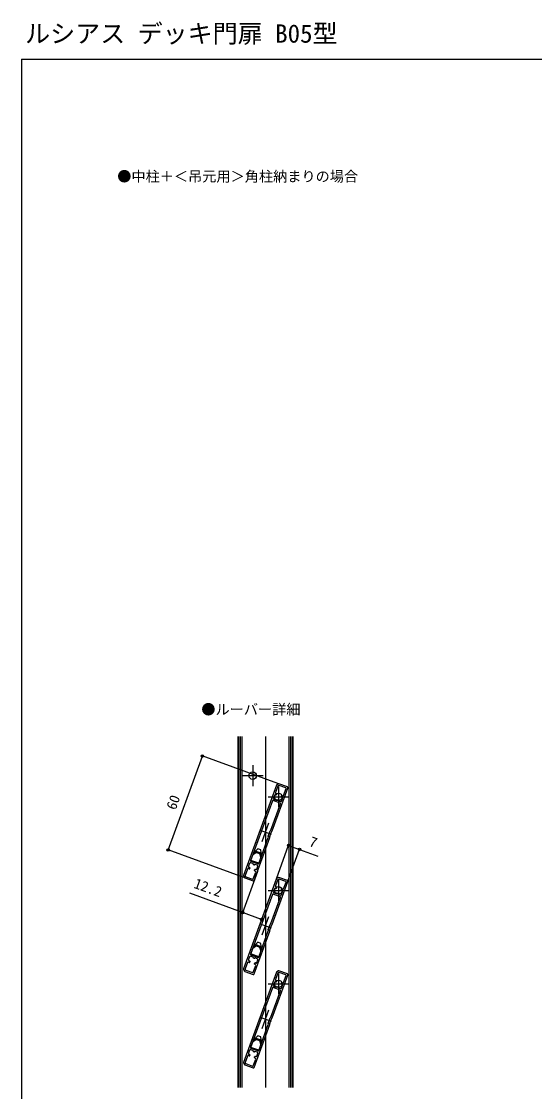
# Model space of a CAD drawing. Units: millimetres, scale not verified. Extents: x -4375 to 4375, y -6502 to 6475.
# Drawn here: x -4375 to -1296, y 53 to 6475 of the extents above; entities that cross this region are included whole.
import ezdxf
from ezdxf.enums import TextEntityAlignment as Align

# ---------------------------------------------------------------- set-up
doc = ezdxf.new("R2010")
doc.units = ezdxf.units.MM
doc.header["$LTSCALE"] = 30
for name, color, linetype in [('0-1_USER1', 3, 'Continuous'), ('0-2_YKK_12', 2, 'Continuous'), ('0-4_YKK_A1', 4, 'Continuous'), ('0-5_YKK_D', 6, 'Continuous'), ('0-6_YKK_ZWAK', 7, 'Continuous')]:
    doc.layers.add(name, color=color, linetype=linetype)
doc.styles.add('ＭＳ ゴシック', font='')
doc.styles.get('ＭＳ ゴシック').set_extended_font_data('MS Gothic')

msp = doc.modelspace()

# ---------------------------------------------------------------- linework, layer by layer
at = {"layer": '0-2_YKK_12'}
for p, q in [((-2910, 2183.03), (-2910, 78.1)), ((-2987, 2011.51), (-2987, 1886.51)), ((-3049.5, 1949.01), (-2924.5, 1949.01)), ((-2833, 1884.01), (-2833, 1759.01)), ((-2895.5, 1821.51), (-2770.5, 1821.51)), ((-2942.89, 1621.48), (-2877.11, 1597.54)), ((-2930.27, 1553.81), (-2889.73, 1665.21)), ((-2833, 1323.01), (-2833, 1198.01)), ((-2895.5, 1260.51), (-2770.5, 1260.51)), ((-2930.27, 992.81), (-2889.73, 1104.21)), ((-2942.89, 1060.48), (-2877.11, 1036.54)), ((-2833, 762.01), (-2833, 637.01)), ((-2895.5, 699.51), (-2770.5, 699.51)), ((-2930.27, 431.81), (-2889.73, 543.21)), ((-2942.89, 499.48), (-2877.11, 475.54))]:
    msp.add_line(p, q, dxfattribs=at)
at = {"layer": '0-4_YKK_A1'}
for p, q in [((-3075, 78.1), (-3075, 2183.03)), ((-3070, 78.1), (-3070, 2183.03)), ((-3060, 78.1), (-3060, 2183.03)), ((-3050, 78.1), (-3050, 2183.03)), ((-2770, 2183.03), (-2770, 78.1)), ((-2760, 2183.03), (-2760, 78.1)), ((-2750, 2183.03), (-2750, 78.1)), ((-2745, 78.1), (-2745, 2183.03)), ((-2844.17, 1892.7), (-3041.7, 1350.01)), ((-2869.97, 1617.15), (-2776.26, 1874.62)), ((-2836.99, 1886.12), (-2850.68, 1848.5)), ((-2832.06, 1899.32), (-2842.62, 1894.39)), ((-2831.63, 1889.59), (-2835.44, 1887.81)), ((-2779.25, 1881.03), (-2829.76, 1899.42)), ((-2788.9, 1874.97), (-2829.34, 1889.69)), ((-2801.82, 1830.72), (-2787.11, 1871.13)), ((-2822.08, 1783.82), (-2865.31, 1799.55)), ((-2857.18, 1830.65), (-2863.34, 1813.73)), ((-2860.35, 1807.33), (-2847.44, 1802.63)), ((-2848.87, 1832.94), (-2850.77, 1833.64)), ((-2847.69, 1842.09), (-2844.15, 1840.81)), ((-2845.11, 1803.36), (-2844.86, 1803.72)), ((-2835.06, 1800.15), (-2835.1, 1799.71)), ((-2814.47, 1795.95), (-2808.32, 1812.86)), ((-2811.31, 1819.27), (-2813.21, 1819.97)), ((-2811.77, 1829.02), (-2808.23, 1827.73)), ((-2869.15, 1797.76), (-2999.8, 1438.8)), ((-2877.61, 1622.49), (-2820.29, 1779.98)), ((-2833.79, 1797.66), (-2820.88, 1792.96)), ((-2894.11, 1585.91), (-2882.75, 1617.13)), ((-2884.83, 1585.1), (-2875.12, 1611.78)), ((-2881.86, 1618.4), (-2878.5, 1621.22)), ((-2874.23, 1613.05), (-2870.86, 1615.88)), ((-2978.05, 1320.21), (-2884.34, 1577.68)), ((-2950.94, 1421.01), (-2893.62, 1578.49)), ((-2893.49, 1580.04), (-2894.25, 1584.37)), ((-2884.2, 1579.23), (-2884.97, 1583.55)), ((-2998.43, 1440.09), (-2981.33, 1487.07)), ((-2964.99, 1488.12), (-2986.34, 1473.31)), ((-2962.81, 1494.1), (-2984.16, 1479.29)), ((-2981.33, 1487.07), (-2956.97, 1510.13)), ((-2962.81, 1494.1), (-2964.99, 1488.12)), ((-2964.99, 1488.12), (-2946.19, 1481.28)), ((-2962.81, 1494.1), (-2944.02, 1487.26)), ((-2938.18, 1503.29), (-2956.97, 1510.13)), ((-2944.02, 1487.26), (-2937.18, 1462.19)), ((-2934.35, 1469.97), (-2938.18, 1503.29)), ((-3005.62, 1422.82), (-3011.77, 1405.91)), ((-2986.3, 1421.11), (-2999.21, 1425.81)), ((-2951.45, 1422.99), (-2998.43, 1440.09)), ((-2998.01, 1434.95), (-2954.78, 1419.22)), ((-2985.03, 1418.62), (-2984.99, 1419.06)), ((-2974.98, 1415.41), (-2975.23, 1415.06)), ((-2959.74, 1411.45), (-2972.65, 1416.15)), ((-2934.35, 1469.97), (-2951.45, 1422.99)), ((-3018.27, 1388.05), (-3031.96, 1350.44)), ((-3008.32, 1389.75), (-3011.86, 1391.04)), ((-3008.79, 1399.5), (-3006.88, 1398.81)), ((-2984.12, 1329.86), (-2969.41, 1370.27)), ((-2972.4, 1376.68), (-2975.94, 1377.97)), ((-2971.22, 1385.83), (-2969.32, 1385.13)), ((-2962.91, 1388.12), (-2956.75, 1405.04)), ((-2844.17, 1331.7), (-3041.7, 789.01)), ((-3041.6, 1347.72), (-3036.67, 1337.16)), ((-3034.98, 1335.6), (-2984.46, 1317.22)), ((-3031.86, 1348.14), (-3030.09, 1344.34)), ((-3028.39, 1342.79), (-2987.96, 1328.07)), ((-2869.97, 1056.15), (-2776.26, 1313.62)), ((-2836.99, 1325.12), (-2850.68, 1287.5)), ((-2832.06, 1338.32), (-2842.62, 1333.39)), ((-2831.63, 1328.59), (-2835.44, 1326.81)), ((-2779.25, 1320.03), (-2829.76, 1338.42)), ((-2788.9, 1313.97), (-2829.34, 1328.69)), ((-2801.82, 1269.72), (-2787.11, 1310.13)), ((-2869.15, 1236.76), (-2999.8, 877.8)), ((-2822.08, 1222.82), (-2865.31, 1238.55)), ((-2857.18, 1269.65), (-2863.34, 1252.73)), ((-2860.35, 1246.33), (-2847.44, 1241.63)), ((-2848.87, 1271.94), (-2850.77, 1272.64)), ((-2847.69, 1281.09), (-2844.15, 1279.81)), ((-2845.11, 1242.36), (-2844.86, 1242.72)), ((-2835.06, 1239.15), (-2835.1, 1238.71)), ((-2833.79, 1236.66), (-2820.88, 1231.96)), ((-2814.47, 1234.95), (-2808.32, 1251.86)), ((-2811.31, 1258.27), (-2813.21, 1258.97)), ((-2811.77, 1268.02), (-2808.23, 1266.73)), ((-2877.61, 1061.49), (-2820.29, 1218.98)), ((-2894.11, 1024.91), (-2882.75, 1056.13)), ((-2884.83, 1024.1), (-2875.12, 1050.78)), ((-2881.86, 1057.4), (-2878.5, 1060.22)), ((-2874.23, 1052.05), (-2870.86, 1054.88)), ((-2978.05, 759.21), (-2884.34, 1016.68)), ((-2950.94, 860.01), (-2893.62, 1017.49)), ((-2893.49, 1019.04), (-2894.25, 1023.37)), ((-2884.2, 1018.23), (-2884.97, 1022.55)), ((-2998.43, 879.09), (-2981.33, 926.07)), ((-2964.99, 927.12), (-2986.34, 912.31)), ((-2962.81, 933.1), (-2984.16, 918.29)), ((-2981.33, 926.07), (-2956.97, 949.13)), ((-2962.81, 933.1), (-2964.99, 927.12)), ((-2964.99, 927.12), (-2946.19, 920.28)), ((-2962.81, 933.1), (-2944.02, 926.26)), ((-2938.18, 942.29), (-2956.97, 949.13)), ((-2934.35, 908.97), (-2951.45, 861.99)), ((-2944.02, 926.26), (-2937.18, 901.19)), ((-2934.35, 908.97), (-2938.18, 942.29)), ((-3005.62, 861.82), (-3011.77, 844.91)), ((-3008.79, 838.5), (-3006.88, 837.81)), ((-2986.3, 860.11), (-2999.21, 864.81)), ((-2951.45, 861.99), (-2998.43, 879.09)), ((-2998.01, 873.95), (-2954.78, 858.22)), ((-2985.03, 857.62), (-2984.99, 858.06)), ((-2974.98, 854.41), (-2975.23, 854.06)), ((-2959.74, 850.45), (-2972.65, 855.15)), ((-2962.91, 827.12), (-2956.75, 844.04)), ((-2844.17, 770.7), (-3041.7, 228.01)), ((-3041.6, 786.72), (-3036.67, 776.16)), ((-3034.98, 774.6), (-2984.46, 756.22)), ((-3018.27, 827.05), (-3031.96, 789.44)), ((-3031.86, 787.14), (-3030.09, 783.34)), ((-3028.39, 781.79), (-2987.96, 767.07)), ((-3008.32, 828.75), (-3011.86, 830.04)), ((-2984.12, 768.86), (-2969.41, 809.27)), ((-2972.4, 815.68), (-2975.94, 816.97)), ((-2971.22, 824.83), (-2969.32, 824.13)), ((-2832.06, 777.32), (-2842.62, 772.39)), ((-2779.25, 759.03), (-2829.76, 777.42)), ((-2869.97, 495.15), (-2776.26, 752.62)), ((-2857.18, 708.65), (-2863.34, 691.73)), ((-2848.87, 710.94), (-2850.77, 711.64)), ((-2836.99, 764.12), (-2850.68, 726.5)), ((-2847.69, 720.09), (-2844.15, 718.81)), ((-2831.63, 767.59), (-2835.44, 765.81)), ((-2788.9, 752.97), (-2829.34, 767.69)), ((-2811.77, 707.02), (-2808.23, 705.73)), ((-2801.82, 708.72), (-2787.11, 749.13)), ((-2869.15, 675.76), (-2999.8, 316.8)), ((-2877.61, 500.49), (-2820.29, 657.98)), ((-2822.08, 661.82), (-2865.31, 677.55)), ((-2860.35, 685.33), (-2847.44, 680.63)), ((-2845.11, 681.36), (-2844.86, 681.72)), ((-2835.06, 678.15), (-2835.1, 677.71)), ((-2833.79, 675.66), (-2820.88, 670.96)), ((-2814.47, 673.95), (-2808.32, 690.86)), ((-2811.31, 697.27), (-2813.21, 697.97)), ((-2978.05, 198.21), (-2884.34, 455.68)), ((-2950.94, 299.01), (-2893.62, 456.49)), ((-2893.49, 458.04), (-2894.25, 462.37)), ((-2894.11, 463.91), (-2882.75, 495.13)), ((-2884.2, 457.23), (-2884.97, 461.55)), ((-2884.83, 463.1), (-2875.12, 489.78)), ((-2881.86, 496.4), (-2878.5, 499.22)), ((-2874.23, 491.05), (-2870.86, 493.88)), ((-2981.33, 365.07), (-2956.97, 388.13)), ((-2938.18, 381.29), (-2956.97, 388.13)), ((-2998.43, 318.09), (-2981.33, 365.07)), ((-2964.99, 366.12), (-2986.34, 351.31)), ((-2962.81, 372.1), (-2984.16, 357.29)), ((-2962.81, 372.1), (-2964.99, 366.12)), ((-2964.99, 366.12), (-2946.19, 359.28)), ((-2962.81, 372.1), (-2944.02, 365.26)), ((-2934.35, 347.97), (-2951.45, 300.99)), ((-2944.02, 365.26), (-2937.18, 340.19)), ((-2934.35, 347.97), (-2938.18, 381.29)), ((-3018.27, 266.05), (-3031.96, 228.44)), ((-3008.32, 267.75), (-3011.86, 269.04)), ((-3005.62, 300.82), (-3011.77, 283.91)), ((-3008.79, 277.5), (-3006.88, 276.81)), ((-2986.3, 299.11), (-2999.21, 303.81)), ((-2951.45, 300.99), (-2998.43, 318.09)), ((-2998.01, 312.95), (-2954.78, 297.22)), ((-2985.03, 296.62), (-2984.99, 297.06)), ((-2974.98, 293.41), (-2975.23, 293.06)), ((-2959.74, 289.45), (-2972.65, 294.15)), ((-2971.22, 263.83), (-2969.32, 263.13)), ((-2962.91, 266.12), (-2956.75, 283.04)), ((-3041.6, 225.72), (-3036.67, 215.16)), ((-3034.98, 213.6), (-2984.46, 195.22)), ((-3031.86, 226.14), (-3030.09, 222.34)), ((-3028.39, 220.79), (-2987.96, 206.07)), ((-2984.12, 207.86), (-2969.41, 248.27)), ((-2972.4, 254.68), (-2975.94, 255.97))]:
    msp.add_line(p, q, dxfattribs=at)
for points in [[(-2944.02, 1487.26), (-2946.19, 1481.28), (-2939.35, 1456.21)], [(-2944.02, 926.26), (-2946.19, 920.28), (-2939.35, 895.21)], [(-2944.02, 365.26), (-2946.19, 359.28), (-2939.35, 334.21)]]:
    msp.add_lwpolyline(points, dxfattribs=at)
for centre in [(-2987, 1949.01), (-2833, 1821.51), (-2833, 1260.51), (-2833, 699.51)]:
    msp.add_circle(centre, 22.5, dxfattribs=at)
for centre, radius, start, end in [((-2841.35, 1891.67), 3, 115, 160), ((-2834.17, 1885.09), 3, 115, 160), ((-2830.79, 1896.6), 3, 70, 115), ((-2830.37, 1886.87), 3, 70, 115), ((-2789.93, 1872.15), 3, 340, 70), ((-2780.96, 1876.33), 5, 340, 70), ((-2866.33, 1796.73), 3, 70, 160), ((-2858.64, 1812.02), 5, 160, 250), ((-2852.48, 1828.94), 5, 70, 160), ((-2845.98, 1846.79), 5, 160, 250), ((-2847.84, 1835.76), 3, 250, 314.62307), ((-2846.75, 1804.51), 2, 250, 325), ((-2833.09, 1820.82), 18, 125.1501, 134.62307), ((-2842.41, 1802), 3, 63.66596, 145), ((-2845.18, 1837.99), 3, 305.1501, 70), ((-2833.09, 1820.82), 18, 243.66596, 256.33404), ((-2838.05, 1800.41), 3, 355, 76.33404), ((-2833.11, 1799.54), 2, 175, 250), ((-2812.79, 1826.2), 3, 70, 194.8499), ((-2833.09, 1820.82), 18, 5.37693, 14.8499), ((-2812.18, 1822.78), 3, 185.37693, 250), ((-2813.02, 1814.57), 5, 340, 70), ((-2806.52, 1832.43), 5, 250, 340), ((-2823.11, 1781), 3, 340, 70), ((-2819.17, 1797.66), 5, 250, 340), ((-2879.93, 1616.1), 3, 130, 160), ((-2880.43, 1623.52), 3, 310, 340), ((-2872.3, 1610.76), 3, 130, 160), ((-2872.79, 1618.18), 3, 310, 340), ((-2891.29, 1584.89), 3, 160, 190), ((-2896.44, 1579.52), 3, 340, 10), ((-2882.01, 1584.08), 3, 160, 190), ((-2887.16, 1578.71), 3, 340, 10), ((-3000.92, 1421.11), 5, 70, 160), ((-2996.98, 1437.77), 3, 160, 250), ((-2986.98, 1419.23), 2, 355, 70), ((-2982.04, 1418.36), 3, 175, 256.33404), ((-2987, 1397.96), 18, 63.66596, 76.33404), ((-2977.68, 1416.78), 3, 243.66596, 325), ((-2973.34, 1414.27), 2, 70, 145), ((-2953.76, 1422.04), 3, 250, 340), ((-3038.88, 1348.99), 3, 160, 205), ((-3029.14, 1349.41), 3, 160, 205), ((-3013.57, 1386.34), 5, 70, 160), ((-3007.08, 1404.2), 5, 160, 250), ((-3007.3, 1392.57), 3, 250, 14.8499), ((-3007.91, 1395.99), 3, 5.37693, 70), ((-2987, 1397.96), 18, 185.37693, 194.8499), ((-2974.91, 1380.78), 3, 125.1501, 250), ((-2987, 1397.96), 18, 305.1501, 314.62307), ((-2972.25, 1383.01), 3, 70, 134.62307), ((-2974.11, 1371.98), 5, 340, 70), ((-2967.61, 1389.83), 5, 250, 340), ((-2961.45, 1406.75), 5, 340, 70), ((-3033.95, 1338.42), 3, 205, 250), ((-3027.37, 1345.61), 3, 205, 250), ((-2986.93, 1330.89), 3, 250, 340), ((-2982.75, 1321.92), 5, 250, 340), ((-2845.98, 1285.79), 5, 160, 250), ((-2841.35, 1330.67), 3, 115, 160), ((-2834.17, 1324.09), 3, 115, 160), ((-2830.79, 1335.6), 3, 70, 115), ((-2830.37, 1325.87), 3, 70, 115), ((-2789.93, 1311.15), 3, 340, 70), ((-2780.96, 1315.33), 5, 340, 70), ((-2866.33, 1235.73), 3, 70, 160), ((-2858.64, 1251.02), 5, 160, 250), ((-2852.48, 1267.94), 5, 70, 160), ((-2847.84, 1274.76), 3, 250, 314.62307), ((-2846.75, 1243.51), 2, 250, 325), ((-2833.09, 1259.82), 18, 125.1501, 134.62307), ((-2842.41, 1241), 3, 63.66596, 145), ((-2845.18, 1276.99), 3, 305.1501, 70), ((-2833.09, 1259.82), 18, 243.66596, 256.33404), ((-2838.05, 1239.41), 3, 355, 76.33404), ((-2833.11, 1238.54), 2, 175, 250), ((-2823.11, 1220), 3, 340, 70), ((-2819.17, 1236.66), 5, 250, 340), ((-2812.79, 1265.2), 3, 70, 194.8499), ((-2833.09, 1259.82), 18, 5.37693, 14.8499), ((-2812.18, 1261.78), 3, 185.37693, 250), ((-2813.02, 1253.57), 5, 340, 70), ((-2806.52, 1271.43), 5, 250, 340), ((-2879.93, 1055.1), 3, 130, 160), ((-2880.43, 1062.52), 3, 310, 340), ((-2872.3, 1049.76), 3, 130, 160), ((-2872.79, 1057.18), 3, 310, 340), ((-2891.29, 1023.89), 3, 160, 190), ((-2896.44, 1018.52), 3, 340, 10), ((-2882.01, 1023.08), 3, 160, 190), ((-2887.16, 1017.71), 3, 340, 10), ((-3007.08, 843.2), 5, 160, 250), ((-3007.91, 834.99), 3, 5.37693, 70), ((-3000.92, 860.11), 5, 70, 160), ((-2987, 836.96), 18, 185.37693, 194.8499), ((-2996.98, 876.77), 3, 160, 250), ((-2986.98, 858.23), 2, 355, 70), ((-2982.04, 857.36), 3, 175, 256.33404), ((-2987, 836.96), 18, 63.66596, 76.33404), ((-2977.68, 855.78), 3, 243.66596, 325), ((-2973.34, 853.27), 2, 70, 145), ((-2961.45, 845.75), 5, 340, 70), ((-2953.76, 861.04), 3, 250, 340), ((-3038.88, 787.99), 3, 160, 205), ((-3033.95, 777.42), 3, 205, 250), ((-3029.14, 788.41), 3, 160, 205), ((-3027.37, 784.61), 3, 205, 250), ((-3013.57, 825.34), 5, 70, 160), ((-3007.3, 831.57), 3, 250, 14.8499), ((-2974.91, 819.78), 3, 125.1501, 250), ((-2987, 836.96), 18, 305.1501, 314.62307), ((-2972.25, 822.01), 3, 70, 134.62307), ((-2974.11, 810.98), 5, 340, 70), ((-2967.61, 828.83), 5, 250, 340), ((-2841.35, 769.67), 3, 115, 160), ((-2830.79, 774.6), 3, 70, 115), ((-2986.93, 769.89), 3, 250, 340), ((-2982.75, 760.92), 5, 250, 340), ((-2852.48, 706.94), 5, 70, 160), ((-2845.98, 724.79), 5, 160, 250), ((-2847.84, 713.76), 3, 250, 314.62307), ((-2833.09, 698.82), 18, 125.1501, 134.62307), ((-2845.18, 715.99), 3, 305.1501, 70), ((-2834.17, 763.09), 3, 115, 160), ((-2830.37, 764.87), 3, 70, 115), ((-2812.79, 704.2), 3, 70, 194.8499), ((-2806.52, 710.43), 5, 250, 340), ((-2789.93, 750.15), 3, 340, 70), ((-2780.96, 754.33), 5, 340, 70), ((-2866.33, 674.73), 3, 70, 160), ((-2858.64, 690.02), 5, 160, 250), ((-2846.75, 682.51), 2, 250, 325), ((-2842.41, 680), 3, 63.66596, 145), ((-2833.09, 698.82), 18, 243.66596, 256.33404), ((-2838.05, 678.41), 3, 355, 76.33404), ((-2833.11, 677.54), 2, 175, 250), ((-2823.11, 659), 3, 340, 70), ((-2819.17, 675.66), 5, 250, 340), ((-2833.09, 698.82), 18, 5.37693, 14.8499), ((-2812.18, 700.78), 3, 185.37693, 250), ((-2813.02, 692.57), 5, 340, 70), ((-2891.29, 462.89), 3, 160, 190), ((-2896.44, 457.52), 3, 340, 10), ((-2882.01, 462.08), 3, 160, 190), ((-2887.16, 456.71), 3, 340, 10), ((-2879.93, 494.1), 3, 130, 160), ((-2880.43, 501.52), 3, 310, 340), ((-2872.3, 488.76), 3, 130, 160), ((-2872.79, 496.18), 3, 310, 340), ((-3013.57, 264.34), 5, 70, 160), ((-3007.08, 282.2), 5, 160, 250), ((-3007.3, 270.57), 3, 250, 14.8499), ((-3007.91, 273.99), 3, 5.37693, 70), ((-3000.92, 299.11), 5, 70, 160), ((-2987, 275.96), 18, 185.37693, 194.8499), ((-2996.98, 315.77), 3, 160, 250), ((-2986.98, 297.23), 2, 355, 70), ((-2982.04, 296.36), 3, 175, 256.33404), ((-2987, 275.96), 18, 63.66596, 76.33404), ((-2977.68, 294.78), 3, 243.66596, 325), ((-2974.91, 258.78), 3, 125.1501, 250), ((-2987, 275.96), 18, 305.1501, 314.62307), ((-2973.34, 292.27), 2, 70, 145), ((-2972.25, 261.01), 3, 70, 134.62307), ((-2967.61, 267.83), 5, 250, 340), ((-2961.45, 284.75), 5, 340, 70), ((-2953.76, 300.04), 3, 250, 340), ((-3038.88, 226.99), 3, 160, 205), ((-3033.95, 216.42), 3, 205, 250), ((-3029.14, 227.41), 3, 160, 205), ((-3027.37, 223.61), 3, 205, 250), ((-2986.93, 208.89), 3, 250, 340), ((-2982.75, 199.92), 5, 250, 340), ((-2974.11, 249.98), 5, 340, 70)]:
    msp.add_arc(centre, radius, start, end, dxfattribs=at)
at = {"layer": '0-5_YKK_D'}
for p, q in [((-3494.46, 1502.84), (-3289.25, 2066.66)), ((-2836.09, 1901.72), (-3290.19, 2067)), ((-3041.39, 1337.94), (-3495.4, 1503.19)), ((-2845.21, 1328.85), (-2771.58, 1531.14)), ((-2777.53, 1310.15), (-2705.8, 1507.2)), ((-2958.58, 1373.72), (-3048.51, 1126.63)), ((-2845.66, 1327.63), (-2933.98, 1084.95))]:
    msp.add_line(p, q, dxfattribs=at)
for points in [[(-2771.92, 1530.2), (-2706.15, 1506.26), (-2597.25, 1466.63)], [(-2933.64, 1085.89), (-3048.17, 1127.57), (-3365.12, 1242.93)]]:
    msp.add_lwpolyline(points, dxfattribs=at)
for centre in [(-3289.25, 2066.66), (-3494.46, 1502.84), (-2771.92, 1530.2), (-2706.15, 1506.26), (-3048.17, 1127.57), (-2933.64, 1085.89)]:
    msp.add_circle(centre, 7.5, dxfattribs=at)
at = {"layer": '0-6_YKK_ZWAK'}
for q in [(-4375, -6501.9), (4375, 6248.1)]:
    msp.add_line((-4375, 6248.1), q, dxfattribs=at)

# ---------------------------------------------------------------- texts
at = {"layer": '0-1_USER1', "style": 'ＭＳ ゴシック'}
for s, height, p in [('ルシアス デッキ門扉 B05型', 110, (-4352.64, 6314.26)), ('●中柱＋＜吊元用＞角柱納まりの場合 ', 62.32, (-3800, 5495.1)), ('●ルーバー詳細', 62.32, (-3295.59, 2296.73))]:
    msp.add_text(s, height=height, dxfattribs=at).set_placement(p, align=Align.BOTTOM_LEFT)
at = {"layer": '0-5_YKK_D', "style": 'ＭＳ ゴシック'}
for s, rotation, p in [('60', 70, (-3432.21, 1732.37)), ('7', 340, (-2660.04, 1510.76)), ('12.2', 340, (-3351.74, 1259.34))]:
    msp.add_text(s, height=62.32, rotation=rotation, dxfattribs=at).set_placement(p, align=Align.BOTTOM_LEFT)

doc.saveas('drawing.dxf')
